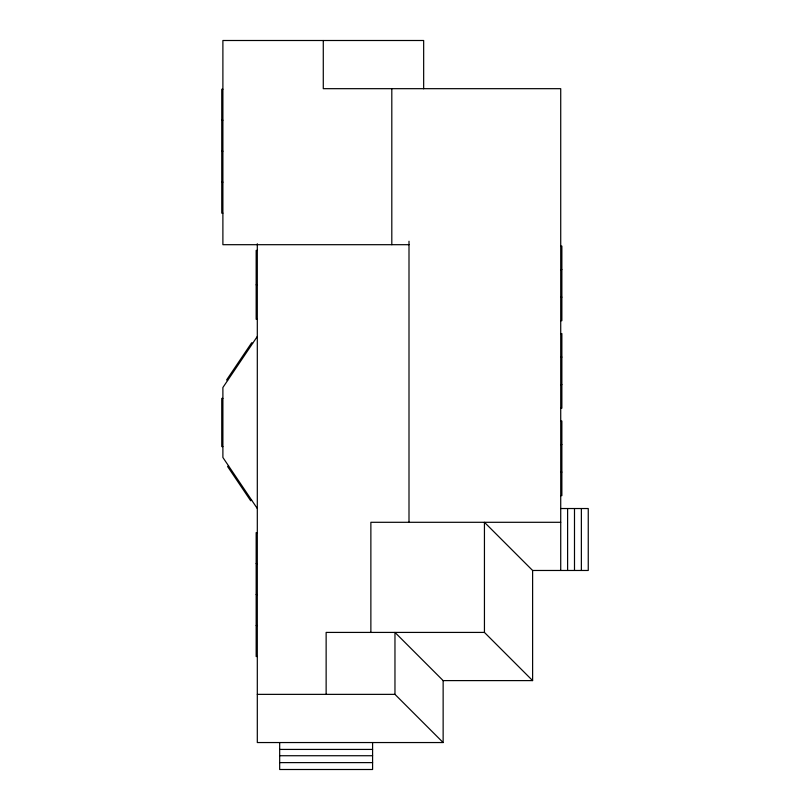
<?xml version="1.0" encoding="UTF-8"?>
<svg xmlns="http://www.w3.org/2000/svg" width="810" height="810" viewBox="0 0 810 810"><rect width="100%" height="100%" fill="white"/><g stroke="black" fill="none" stroke-linecap="round" stroke-linejoin="round"><path stroke-width="1.21" d="M257.307 336.464L222.892 387.504L222.892 457.478L257.307 508.528M228.562 465.882L227.61 466.53L250.695 500.762L251.647 500.124M222.892 89.252L221.748 89.252L221.748 213.141L222.892 213.141M221.748 120.224L222.892 120.224M221.748 151.197L222.892 151.197M221.748 182.169L222.892 182.169M408.999 244.691L222.892 244.691L222.892 40.5L423.66 40.5L423.66 88.796M560.722 246.119L561.867 246.119L561.867 320.689L560.722 320.689M257.307 250.422L256.162 250.422L256.162 319.251L257.307 319.251M560.722 269.639L561.867 269.639M256.162 284.837L257.307 284.837M560.722 297.169L561.867 297.169M560.722 333.588L561.867 333.588L561.867 408.159L560.722 408.159M560.722 357.109L561.867 357.109M560.722 384.639L561.867 384.639M222.892 398.409L221.748 398.409L221.748 446.583L222.892 446.583M560.722 421.058L561.867 421.058L561.867 495.619L560.722 495.619M560.722 444.579L561.867 444.579M560.722 472.108L561.867 472.108M560.722 508.528L588.252 508.528L588.252 570.473L532.615 570.473L484.441 522.298L484.441 632.418L532.615 680.602L443.141 680.602L394.966 632.418L394.966 694.362L443.141 742.547L443.141 680.602M560.722 522.298L370.869 522.298L370.869 632.418M257.307 532.615L256.162 532.615L256.162 656.505L257.307 656.505M256.162 563.588L257.307 563.588M256.162 594.56L257.307 594.56M256.162 625.533L257.307 625.533M484.441 632.418L326.136 632.418L326.136 694.362M257.307 694.362L394.966 694.362M443.141 742.547L257.307 742.547L257.307 243.759M279.673 749.422L372.59 749.422M279.673 755.73L372.59 755.73M279.673 762.615L372.59 762.615M252.609 343.43L251.657 342.792L226.648 379.89L227.6 380.528M581.367 508.528L581.367 570.473M574.492 508.528L574.492 570.473M567.607 508.528L567.607 570.473M560.722 570.473L560.722 88.675L323.281 88.675L323.281 40.5M532.615 570.473L532.615 680.602M408.999 241.248L408.999 522.298M391.807 88.675L391.807 244.691M372.59 742.547L372.59 769.5L279.673 769.5L279.673 742.547"/></g></svg>
